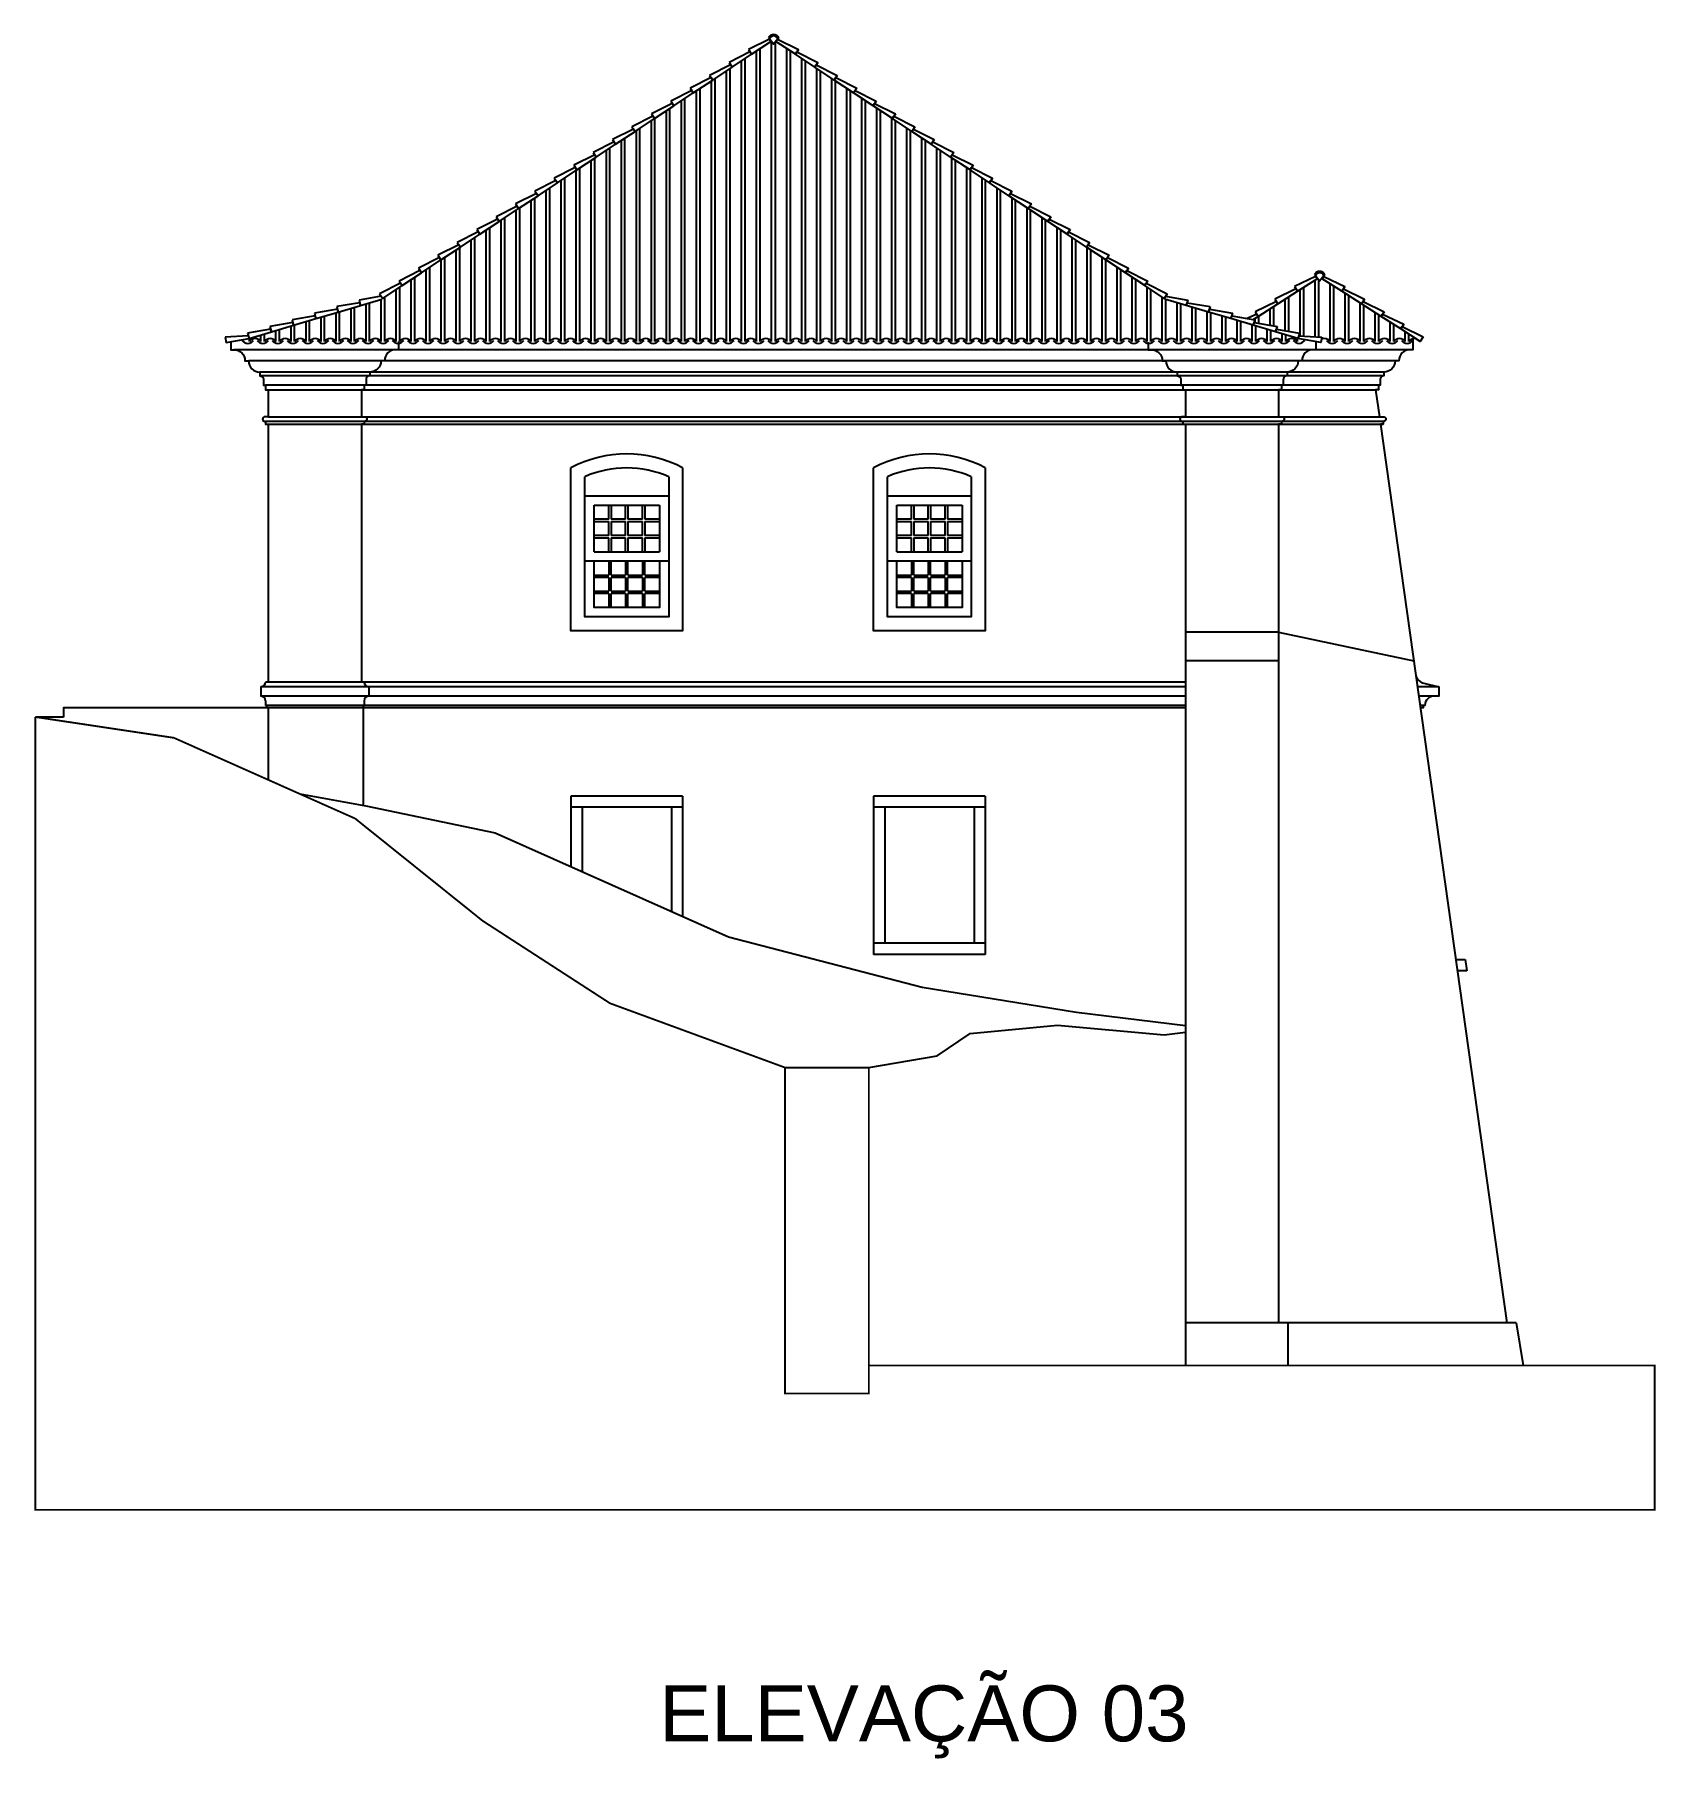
# Model space of a CAD drawing. Extents: x -6493 to 6606, y -1422 to 11651.
# Drawn here: x 4763 to 6504, y -1422 to 429 of the extents above; entities that cross this region are included whole.
import ezdxf

# ---------------------------------------------------------------- set-up
doc = ezdxf.new("R2010")
doc.units = 0
doc.layers.add('PAREDE', color=7, linetype='CONTINUOUS')
doc.layers.add('PAREDE_FINA', color=7, linetype='CONTINUOUS')
doc.styles.add('TEXTO', font='ARIAL.TTF')

msp = doc.modelspace()

# ---------------------------------------------------------------- linework, layer by layer
at = {"layer": 'PAREDE', "const_width": 2}
for points in [[(5659.08, -1000.3), (6502.77, -1000.3), (6502.77, -1155.3), (5014.08, -1155.3), (4764.08, -1155.3), (4764.08, -303.8)], [(5569.08, -680.3), (5569.08, -1030.3), (5659.08, -1030.3), (5659.08, -680.3), (5569.08, -680.3), (5381.08, -611.25), (5244.25, -522.64), (5107.42, -412.84), (4912.77, -326.15), (4764.08, -303.8)]]:
    msp.add_lwpolyline(points, dxfattribs=at)
at = {"layer": 'PAREDE_FINA'}
for points in [[(5508.89, 399.11), (5512.2, 394.11), (5533.04, 407.91), (5531.39, 410.41), (5508.89, 399.11)], [(5529.73, 412.92), (5533.04, 407.91), (5553.89, 421.72), (5552.23, 424.22), (5529.73, 412.92)], [(5538.39, 99.45), (5538.39, 411.45)], [(5542.24, 99.45), (5542.24, 414)], [(5551.14, 425.68), (5552.28, 424.5)], [(5561.31, 424.5), (5556.58, 418.7), (5552.28, 424.5)], [(5554.51, 99.45), (5554.51, 421.5)], [(5558.65, 99.45), (5558.65, 421.5)], [(5583.43, 412.92), (5580.11, 407.91), (5559.27, 421.72), (5560.93, 424.22), (5583.43, 412.92)], [(5562.46, 425.68), (5561.31, 424.5)], [(5570.92, 99.45), (5570.92, 414)], [(5574.77, 99.45), (5574.77, 411.45)], [(5604.27, 399.11), (5600.96, 394.11), (5580.11, 407.91), (5581.77, 410.41), (5604.27, 399.11)], [(5488.04, 385.31), (5491.36, 380.3), (5512.2, 394.11), (5510.54, 396.61), (5488.04, 385.31)], [(5506.14, 99.45), (5506.14, 390.09)], [(5509.99, 99.45), (5509.99, 392.64)], [(5522.26, 99.45), (5522.26, 400.77)], [(5526.11, 99.45), (5526.11, 403.32)], [(5587.04, 99.45), (5587.04, 403.32)], [(5590.9, 99.45), (5590.9, 400.77)], [(5625.11, 385.31), (5621.8, 380.3), (5600.96, 394.11), (5602.61, 396.61), (5625.11, 385.31)], [(5603.17, 99.45), (5603.17, 392.64)], [(5607.02, 99.45), (5607.02, 390.09)], [(5467.2, 371.5), (5470.51, 366.5), (5491.36, 380.3), (5489.7, 382.81), (5467.2, 371.5)], [(5477.74, 99.45), (5477.74, 371.29)], [(5490.01, 99.45), (5490.01, 379.41)], [(5493.86, 99.45), (5493.86, 381.96)], [(5619.29, 99.45), (5619.29, 381.96)], [(5645.96, 371.5), (5642.64, 366.5), (5621.8, 380.3), (5623.46, 382.81), (5645.96, 371.5)], [(5623.14, 99.45), (5623.14, 379.41)], [(5635.42, 99.45), (5635.42, 371.29)], [(5425.51, 343.89), (5428.83, 338.89), (5449.67, 352.7), (5448.01, 355.2), (5425.51, 343.89)], [(5446.36, 357.7), (5449.67, 352.7), (5470.51, 366.5), (5468.86, 369), (5446.36, 357.7)], [(5457.76, 99.45), (5457.76, 358.06)], [(5461.61, 99.45), (5461.61, 360.61)], [(5473.89, 99.45), (5473.89, 368.73)], [(5639.27, 99.45), (5639.27, 368.73)], [(5666.8, 357.7), (5663.49, 352.7), (5642.64, 366.5), (5644.3, 369), (5666.8, 357.7)], [(5651.54, 99.45), (5651.54, 360.61)], [(5655.39, 99.45), (5655.39, 358.06)], [(5687.64, 343.89), (5684.33, 338.89), (5663.49, 352.7), (5665.14, 355.2), (5687.64, 343.89)], [(5404.67, 330.09), (5407.98, 325.09), (5428.83, 338.89), (5427.17, 341.39), (5404.67, 330.09)], [(5425.51, 99.45), (5425.51, 336.7)], [(5429.36, 99.45), (5429.36, 339.25)], [(5441.64, 99.45), (5441.64, 347.38)], [(5445.49, 99.45), (5445.49, 349.93)], [(5667.67, 99.45), (5667.67, 349.93)], [(5671.52, 99.45), (5671.52, 347.38)], [(5683.79, 99.45), (5683.79, 339.25)], [(5708.48, 330.09), (5705.17, 325.09), (5684.33, 338.89), (5685.99, 341.39), (5708.48, 330.09)], [(5687.64, 99.45), (5687.64, 336.7)], [(5383.83, 316.29), (5387.14, 311.28), (5407.98, 325.09), (5406.33, 327.59), (5383.83, 316.29)], [(5393.26, 99.45), (5393.26, 315.34)], [(5397.12, 99.45), (5397.12, 317.89)], [(5409.39, 99.45), (5409.39, 326.02)], [(5413.24, 99.45), (5413.24, 328.57)], [(5699.92, 99.45), (5699.92, 328.57)], [(5703.77, 99.45), (5703.77, 326.02)], [(5729.33, 316.29), (5726.02, 311.28), (5705.17, 325.09), (5706.83, 327.59), (5729.33, 316.29)], [(5716.04, 99.45), (5716.04, 317.89)], [(5719.89, 99.45), (5719.89, 315.34)], [(5342.14, 288.68), (5345.45, 283.67), (5366.3, 297.48), (5364.64, 299.98), (5342.14, 288.68)], [(5362.98, 302.48), (5366.3, 297.48), (5387.14, 311.28), (5385.48, 313.78), (5362.98, 302.48)], [(5364.87, 99.45), (5364.87, 296.53)], [(5377.14, 99.45), (5377.14, 304.66)], [(5380.99, 99.45), (5380.99, 307.21)], [(5750.17, 302.48), (5746.86, 297.48), (5726.02, 311.28), (5727.67, 313.78), (5750.17, 302.48)], [(5732.16, 99.45), (5732.16, 307.21)], [(5736.02, 99.45), (5736.02, 304.66)], [(5771.01, 288.68), (5767.7, 283.67), (5746.86, 297.48), (5748.51, 299.98), (5771.01, 288.68)], [(5748.29, 99.45), (5748.29, 296.53)], [(5321.3, 274.87), (5324.61, 269.87), (5345.45, 283.67), (5343.8, 286.18), (5321.3, 274.87)], [(5344.89, 99.45), (5344.89, 283.3)], [(5348.74, 99.45), (5348.74, 285.85)], [(5361.02, 99.45), (5361.02, 293.98)], [(5752.14, 99.45), (5752.14, 293.98)], [(5764.41, 99.45), (5764.41, 285.85)], [(5791.86, 274.87), (5788.54, 269.87), (5767.7, 283.67), (5769.36, 286.18), (5791.86, 274.87)], [(5768.26, 99.45), (5768.26, 283.3)], [(5300.45, 261.07), (5303.77, 256.07), (5324.61, 269.87), (5322.95, 272.37), (5300.45, 261.07)], [(5312.64, 99.45), (5312.64, 261.94)], [(5316.49, 99.45), (5316.49, 264.49)], [(5328.77, 99.45), (5328.77, 272.62)], [(5332.62, 99.45), (5332.62, 275.17)], [(5780.54, 99.45), (5780.54, 275.17)], [(5784.39, 99.45), (5784.39, 272.62)], [(5812.7, 261.07), (5809.39, 256.07), (5788.54, 269.87), (5790.2, 272.37), (5812.7, 261.07)], [(5796.66, 99.45), (5796.66, 264.49)], [(5800.51, 99.45), (5800.51, 261.94)], [(5258.77, 233.46), (5262.08, 228.46), (5282.92, 242.26), (5281.27, 244.76), (5258.77, 233.46)], [(5279.61, 247.26), (5282.92, 242.26), (5303.77, 256.07), (5302.11, 258.57), (5279.61, 247.26)], [(5284.24, 99.45), (5284.24, 243.14)], [(5296.52, 99.45), (5296.52, 251.26)], [(5300.37, 99.45), (5300.37, 253.81)], [(5833.54, 247.26), (5830.23, 242.26), (5809.39, 256.07), (5811.04, 258.57), (5833.54, 247.26)], [(5812.79, 99.45), (5812.79, 253.81)], [(5816.64, 99.45), (5816.64, 251.26)], [(5828.91, 99.45), (5828.91, 243.14)], [(5854.39, 233.46), (5851.07, 228.46), (5830.23, 242.26), (5831.89, 244.76), (5854.39, 233.46)], [(5237.93, 219.65), (5241.24, 214.65), (5262.08, 228.46), (5260.43, 230.96), (5237.93, 219.65)], [(5264.27, 99.45), (5264.27, 229.91)], [(5268.12, 99.45), (5268.12, 232.46)], [(5280.39, 99.45), (5280.39, 240.58)], [(5832.76, 99.45), (5832.76, 240.58)], [(5845.04, 99.45), (5845.04, 232.46)], [(5848.89, 99.45), (5848.89, 229.91)], [(5875.23, 219.65), (5871.92, 214.65), (5851.07, 228.46), (5852.73, 230.96), (5875.23, 219.65)], [(5217.08, 205.85), (5220.4, 200.85), (5241.24, 214.65), (5239.58, 217.15), (5217.08, 205.85)], [(5232.02, 99.45), (5232.02, 208.55)], [(5235.87, 99.45), (5235.87, 211.1)], [(5248.14, 99.45), (5248.14, 219.23)], [(5252, 99.45), (5252, 221.78)], [(5861.16, 99.45), (5861.16, 221.78)], [(5865.01, 99.45), (5865.01, 219.23)], [(5896.07, 205.85), (5892.76, 200.85), (5871.92, 214.65), (5873.57, 217.15), (5896.07, 205.85)], [(5877.29, 99.45), (5877.29, 211.1)], [(5881.14, 99.45), (5881.14, 208.55)], [(5175.4, 178.24), (5178.71, 173.24), (5199.55, 187.04), (5197.9, 189.55), (5175.4, 178.24)], [(5196.24, 192.05), (5199.55, 187.04), (5220.4, 200.85), (5218.74, 203.35), (5196.24, 192.05)], [(5199.77, 99.45), (5199.77, 187.19)], [(5203.62, 99.45), (5203.62, 189.74)], [(5215.9, 99.45), (5215.9, 197.87)], [(5219.75, 99.45), (5219.75, 200.42)], [(5916.92, 192.05), (5913.6, 187.04), (5892.76, 200.85), (5894.42, 203.35), (5916.92, 192.05)], [(5893.41, 99.45), (5893.41, 200.42)], [(5897.26, 99.45), (5897.26, 197.87)], [(5909.53, 99.45), (5909.53, 189.74)], [(5913.39, 99.45), (5913.39, 187.19)], [(5937.76, 178.24), (5934.45, 173.24), (5913.6, 187.04), (5915.26, 189.55), (5937.76, 178.24)], [(5154.55, 164.44), (5157.87, 159.44), (5178.71, 173.24), (5177.05, 175.74), (5154.55, 164.44)], [(5171.37, 99.45), (5171.37, 168.38)], [(5183.65, 99.45), (5183.65, 176.51)], [(5187.5, 99.45), (5187.5, 179.06)], [(5925.66, 99.45), (5925.66, 179.06)], [(5929.51, 99.45), (5929.51, 176.51)], [(5958.6, 164.44), (5955.29, 159.44), (5934.45, 173.24), (5936.1, 175.74), (5958.6, 164.44)], [(5941.78, 99.45), (5941.78, 168.38)], [(6116.07, 158.47), (6119.31, 153.42), (6140.35, 166.91), (6138.73, 169.44), (6116.07, 158.47)], [(6137.49, 171.22), (6138.63, 170.05)], [(6147.67, 170.05), (6142.93, 164.25), (6138.63, 170.05)], [(6170.23, 158.47), (6166.99, 153.42), (6145.95, 166.91), (6147.57, 169.44), (6170.23, 158.47)], [(6148.81, 171.22), (6147.67, 170.05)], [(5133.71, 150.63), (5137.02, 145.63), (5157.87, 159.44), (5156.21, 161.94), (5133.71, 150.63)], [(5151.4, 99.45), (5151.4, 155.15)], [(5155.25, 99.45), (5155.25, 157.7)], [(5167.52, 99.45), (5167.52, 165.83)], [(5945.63, 99.45), (5945.63, 165.83)], [(5979.45, 150.63), (5976.13, 145.63), (5955.29, 159.44), (5956.95, 161.94), (5979.45, 150.63)], [(5957.91, 99.45), (5957.91, 157.7)], [(5961.76, 99.45), (5961.76, 155.15)], [(6095.02, 144.98), (6098.26, 139.93), (6119.31, 153.42), (6117.69, 155.94), (6095.02, 144.98)], [(6122.18, 105.54), (6122.18, 155.26)], [(6126.03, 105.33), (6126.03, 157.73)], [(6138.31, 104.67), (6138.31, 165.6)], [(6142.16, 104.47), (6142.16, 165.29)], [(6154.43, 99.45), (6154.43, 161.47)], [(6158.28, 99.45), (6158.28, 159)], [(6191.28, 144.98), (6188.04, 139.93), (6166.99, 153.42), (6168.61, 155.94), (6191.28, 144.98)], [(6170.56, 99.45), (6170.56, 151.13)], [(6174.41, 99.45), (6174.41, 148.66)], [(5063.64, 129.79), (5065.35, 124.04), (5089.32, 131.15), (5088.46, 134.03), (5063.64, 129.79)], [(5086.9, 99.45), (5086.9, 130.43)], [(5087.61, 136.9), (5089.32, 131.15), (5113.28, 138.27), (5112.43, 141.14), (5087.61, 136.9)], [(5090.75, 99.45), (5090.75, 131.58)], [(5103.02, 99.45), (5103.02, 135.22)], [(5106.87, 99.45), (5106.87, 136.37)], [(5135.39, 148.09), (5111.58, 144.02)], [(5111.58, 144.02), (5113.28, 138.27), (5136.16, 145.06)], [(5119.15, 99.45), (5119.15, 140.01)], [(5123, 99.45), (5123, 141.15)], [(5135.27, 99.45), (5135.27, 144.8)], [(5139.12, 99.45), (5139.12, 147.02)], [(5974.03, 99.45), (5974.03, 147.02)], [(6001.58, 144.02), (5999.87, 138.27), (5976.99, 145.06)], [(5977.76, 148.09), (6001.58, 144.02)], [(5977.88, 99.45), (5977.88, 144.8)], [(5990.16, 99.45), (5990.16, 141.15)], [(5994.01, 99.45), (5994.01, 140.01)], [(6025.55, 136.9), (6023.84, 131.15), (5999.87, 138.27), (6000.73, 141.14), (6025.55, 136.9)], [(6006.28, 99.45), (6006.28, 136.37)], [(6010.13, 99.45), (6010.13, 135.22)], [(6022.41, 99.45), (6022.41, 131.58)], [(6049.51, 129.79), (6047.8, 124.04), (6023.84, 131.15), (6024.69, 134.03), (6049.51, 129.79)], [(6026.26, 99.45), (6026.26, 130.43)], [(6073.97, 131.48), (6077.21, 126.43), (6098.26, 139.93), (6096.64, 142.45), (6073.97, 131.48)], [(6089.93, 116.84), (6089.93, 134.59)], [(6093.79, 116.18), (6093.79, 137.06)], [(6106.06, 111.06), (6106.06, 144.93)], [(6109.91, 110.41), (6109.91, 147.39)], [(6186.68, 99.45), (6186.68, 140.8)], [(6212.32, 131.48), (6209.09, 126.43), (6188.04, 139.93), (6189.66, 142.45), (6212.32, 131.48)], [(6190.53, 99.45), (6190.53, 138.33)], [(6202.81, 99.45), (6202.81, 130.46)], [(4991.75, 108.44), (4993.45, 102.69), (5017.42, 109.81), (5016.57, 112.68), (4991.75, 108.44)], [(5015.71, 115.56), (5017.42, 109.81), (5041.39, 116.92), (5040.53, 119.8), (5015.71, 115.56)], [(5022.4, 99.45), (5022.4, 111.28)], [(5026.25, 99.45), (5026.25, 112.43)], [(5038.53, 99.45), (5038.53, 116.07)], [(5039.68, 122.67), (5041.39, 116.92), (5065.35, 124.04), (5064.5, 126.91), (5039.68, 122.67)], [(5042.38, 99.45), (5042.38, 117.22)], [(5054.65, 99.45), (5054.65, 120.86)], [(5058.5, 99.45), (5058.5, 122)], [(5070.77, 99.45), (5070.77, 125.65)], [(5074.63, 99.45), (5074.63, 126.79)], [(6038.53, 99.45), (6038.53, 126.79)], [(6042.38, 99.45), (6042.38, 125.65)], [(6073.48, 122.67), (6071.77, 116.92), (6047.8, 124.04), (6048.66, 126.91), (6073.48, 122.67)], [(6054.66, 99.45), (6054.66, 122)], [(6058.51, 99.45), (6058.51, 120.86)], [(6071.8, 122.96), (6077.21, 126.43), (6075.59, 128.96), (6065.44, 124.05)], [(6070.78, 99.45), (6070.78, 117.22)], [(6097.44, 115.56), (6095.74, 109.81), (6071.77, 116.92), (6072.62, 119.8), (6097.44, 115.56)], [(6073.81, 119.59), (6073.81, 124.25)], [(6074.63, 99.45), (6074.63, 116.07)], [(6077.66, 118.94), (6077.66, 126.72)], [(6086.9, 99.45), (6086.9, 112.43)], [(6090.75, 99.45), (6090.75, 111.28)], [(6121.41, 108.44), (6119.7, 102.69), (6095.74, 109.81), (6096.59, 112.68), (6121.41, 108.44)], [(6206.66, 99.45), (6206.66, 127.99)], [(6233.37, 117.99), (6230.13, 112.94), (6209.09, 126.43), (6210.71, 128.96), (6233.37, 117.99)], [(6218.93, 99.45), (6218.93, 120.12)], [(6222.78, 99.45), (6222.78, 117.65)], [(6254.42, 104.5), (6251.18, 99.45), (6230.13, 112.94), (6231.75, 115.47), (6254.42, 104.5)], [(4992.58, 105.63), (4967.79, 104.29)], [(4967.79, 104.29), (4968.83, 98.38), (4993.45, 102.69)], [(4994, 99.45), (4994, 102.85)], [(5006.28, 99.45), (5006.28, 106.5)], [(5010.13, 99.45), (5010.13, 107.64)], [(6103.03, 99.45), (6103.03, 107.64)], [(6106.88, 99.45), (6106.88, 106.5)], [(6119.15, 99.45), (6119.15, 102.85)], [(6145.36, 104.29), (6144.33, 98.38), (6119.7, 102.69)], [(6120.57, 105.63), (6145.36, 104.29)], [(6235.06, 99.45), (6235.06, 109.79)], [(6238.91, 99.45), (6238.91, 107.32)], [(6243.15, 90.7), (4977.08, 90.7)], [(6224.15, 78.7), (4993.08, 78.7)], [(6212.15, 66.7), (5005.08, 66.7)], [(6212.15, 62.7), (5005.08, 62.7)], [(6206.15, 52.7), (5011.08, 52.7)], [(5014.08, 47.7), (6203.15, 47.7)], [(6203.15, 47.7), (6207.23, 18.7)], [(6211.85, 13.7), (5011.08, 13.7)], [(5014.08, 10.7), (6211.35, 10.7)], [(5999.08, 10.7), (5999.08, -1000.3)], [(6099.08, 10.7), (6099.08, -954.3)], [(6208.35, 10.7), (6344.08, -954.3)], [(5459.08, -36.3), (5459.08, -211.3), (5339.08, -211.3), (5339.08, -36.3)], [(5784.08, -36.3), (5784.08, -211.3), (5664.08, -211.3), (5664.08, -36.3)], [(5444.08, -45.69), (5444.08, -196.3), (5354.08, -196.3), (5354.08, -45.69)], [(5769.08, -45.69), (5769.08, -196.3), (5679.08, -196.3), (5679.08, -45.69)], [(5354.08, -66.3), (5444.08, -66.3)], [(5679.08, -66.3), (5769.08, -66.3)], [(5364.08, -76.3), (5434.08, -76.3)], [(5364.08, -126.3), (5364.08, -76.3)], [(5379.7, -91.3), (5364.08, -91.3)], [(5379.7, -91.3), (5379.7, -76.3)], [(5382.2, -76.3), (5382.2, -91.3)], [(5397.83, -91.3), (5382.2, -91.3)], [(5397.83, -91.3), (5397.83, -76.3)], [(5400.33, -76.3), (5400.33, -91.3)], [(5415.95, -91.3), (5400.33, -91.3)], [(5415.95, -91.3), (5415.95, -76.3)], [(5418.45, -76.3), (5418.45, -91.3)], [(5434.08, -91.3), (5418.45, -91.3)], [(5434.08, -76.3), (5434.08, -126.3)], [(5689.08, -126.3), (5689.08, -76.3)], [(5689.08, -76.3), (5759.08, -76.3)], [(5704.7, -91.3), (5689.08, -91.3)], [(5704.7, -91.3), (5704.7, -76.3)], [(5707.2, -76.3), (5707.2, -91.3)], [(5722.83, -91.3), (5707.2, -91.3)], [(5722.83, -91.3), (5722.83, -76.3)], [(5725.33, -76.3), (5725.33, -91.3)], [(5740.95, -91.3), (5725.33, -91.3)], [(5740.95, -91.3), (5740.95, -76.3)], [(5743.45, -76.3), (5743.45, -91.3)], [(5759.08, -91.3), (5743.45, -91.3)], [(5759.08, -76.3), (5759.08, -126.3)], [(5364.08, -93.8), (5379.7, -93.8)], [(5379.7, -108.8), (5364.08, -108.8)], [(5379.7, -108.8), (5379.7, -93.8)], [(5382.2, -93.8), (5397.83, -93.8)], [(5382.2, -93.8), (5382.2, -108.8)], [(5397.83, -108.8), (5382.2, -108.8)], [(5397.83, -108.8), (5397.83, -93.8)], [(5400.33, -93.8), (5400.33, -108.8)], [(5400.33, -93.8), (5415.95, -93.8)], [(5415.95, -108.8), (5400.33, -108.8)], [(5415.95, -108.8), (5415.95, -93.8)], [(5418.45, -93.8), (5418.45, -108.8)], [(5418.45, -93.8), (5434.08, -93.8)], [(5434.08, -108.8), (5418.45, -108.8)], [(5689.08, -93.8), (5704.7, -93.8)], [(5704.7, -108.8), (5689.08, -108.8)], [(5704.7, -108.8), (5704.7, -93.8)], [(5707.2, -93.8), (5707.2, -108.8)], [(5707.2, -93.8), (5722.83, -93.8)], [(5722.83, -108.8), (5707.2, -108.8)], [(5722.83, -108.8), (5722.83, -93.8)], [(5725.33, -93.8), (5740.95, -93.8)], [(5725.33, -93.8), (5725.33, -108.8)], [(5740.95, -108.8), (5725.33, -108.8)], [(5740.95, -108.8), (5740.95, -93.8)], [(5743.45, -93.8), (5759.08, -93.8)], [(5743.45, -93.8), (5743.45, -108.8)], [(5759.08, -108.8), (5743.45, -108.8)], [(5364.08, -111.3), (5379.7, -111.3)], [(5364.08, -126.3), (5434.08, -126.3)], [(5379.7, -126.3), (5379.7, -111.3)], [(5382.2, -111.3), (5397.83, -111.3)], [(5382.2, -111.3), (5382.2, -126.3)], [(5397.83, -126.3), (5397.83, -111.3)], [(5400.33, -111.3), (5400.33, -126.3)], [(5400.33, -111.3), (5415.95, -111.3)], [(5415.95, -126.3), (5415.95, -111.3)], [(5418.45, -111.3), (5418.45, -126.3)], [(5418.45, -111.3), (5434.08, -111.3)], [(5689.08, -111.3), (5704.7, -111.3)], [(5689.08, -126.3), (5759.08, -126.3)], [(5704.7, -126.3), (5704.7, -111.3)], [(5707.2, -111.3), (5707.2, -126.3)], [(5707.2, -111.3), (5722.83, -111.3)], [(5722.83, -126.3), (5722.83, -111.3)], [(5725.33, -111.3), (5740.95, -111.3)], [(5725.33, -111.3), (5725.33, -126.3)], [(5740.95, -126.3), (5740.95, -111.3)], [(5743.45, -111.3), (5759.08, -111.3)], [(5743.45, -111.3), (5743.45, -126.3)], [(5444.08, -136.3), (5354.08, -136.3)], [(5434.08, -136.3), (5434.08, -186.3), (5364.08, -186.3), (5364.08, -136.3)], [(5379.7, -136.3), (5379.7, -151.3)], [(5382.2, -151.3), (5382.2, -136.3)], [(5397.83, -136.3), (5397.83, -151.3)], [(5400.33, -151.3), (5400.33, -136.3)], [(5415.95, -136.3), (5415.95, -151.3)], [(5418.45, -151.3), (5418.45, -136.3)], [(5769.08, -136.3), (5679.08, -136.3)], [(5759.08, -136.3), (5759.08, -186.3), (5689.08, -186.3), (5689.08, -136.3)], [(5704.7, -136.3), (5704.7, -151.3)], [(5707.2, -151.3), (5707.2, -136.3)], [(5722.83, -136.3), (5722.83, -151.3)], [(5725.33, -151.3), (5725.33, -136.3)], [(5740.95, -136.3), (5740.95, -151.3)], [(5743.45, -151.3), (5743.45, -136.3)], [(5364.08, -151.3), (5379.7, -151.3)], [(5379.7, -153.8), (5364.08, -153.8)], [(5379.7, -153.8), (5379.7, -168.8)], [(5382.2, -151.3), (5397.83, -151.3)], [(5397.83, -153.8), (5382.2, -153.8)], [(5382.2, -168.8), (5382.2, -153.8)], [(5397.83, -153.8), (5397.83, -168.8)], [(5400.33, -151.3), (5415.95, -151.3)], [(5415.95, -153.8), (5400.33, -153.8)], [(5400.33, -168.8), (5400.33, -153.8)], [(5415.95, -153.8), (5415.95, -168.8)], [(5418.45, -151.3), (5434.08, -151.3)], [(5434.08, -153.8), (5418.45, -153.8)], [(5418.45, -168.8), (5418.45, -153.8)], [(5689.08, -151.3), (5704.7, -151.3)], [(5704.7, -153.8), (5689.08, -153.8)], [(5704.7, -153.8), (5704.7, -168.8)], [(5707.2, -151.3), (5722.83, -151.3)], [(5707.2, -168.8), (5707.2, -153.8)], [(5722.83, -153.8), (5707.2, -153.8)], [(5722.83, -153.8), (5722.83, -168.8)], [(5725.33, -151.3), (5740.95, -151.3)], [(5725.33, -168.8), (5725.33, -153.8)], [(5740.95, -153.8), (5725.33, -153.8)], [(5740.95, -153.8), (5740.95, -168.8)], [(5743.45, -151.3), (5759.08, -151.3)], [(5743.45, -168.8), (5743.45, -153.8)], [(5759.08, -153.8), (5743.45, -153.8)], [(5364.08, -168.8), (5379.7, -168.8)], [(5379.7, -171.3), (5364.08, -171.3)], [(5379.7, -171.3), (5379.7, -186.3)], [(5382.2, -168.8), (5397.83, -168.8)], [(5382.2, -186.3), (5382.2, -171.3)], [(5397.83, -171.3), (5382.2, -171.3)], [(5397.83, -171.3), (5397.83, -186.3)], [(5400.33, -168.8), (5415.95, -168.8)], [(5400.33, -186.3), (5400.33, -171.3)], [(5415.95, -171.3), (5400.33, -171.3)], [(5415.95, -171.3), (5415.95, -186.3)], [(5418.45, -168.8), (5434.08, -168.8)], [(5418.45, -186.3), (5418.45, -171.3)], [(5434.08, -171.3), (5418.45, -171.3)], [(5689.08, -168.8), (5704.7, -168.8)], [(5704.7, -171.3), (5689.08, -171.3)], [(5704.7, -171.3), (5704.7, -186.3)], [(5707.2, -168.8), (5722.83, -168.8)], [(5722.83, -171.3), (5707.2, -171.3)], [(5707.2, -186.3), (5707.2, -171.3)], [(5722.83, -171.3), (5722.83, -186.3)], [(5725.33, -168.8), (5740.95, -168.8)], [(5740.95, -171.3), (5725.33, -171.3)], [(5725.33, -186.3), (5725.33, -171.3)], [(5740.95, -171.3), (5740.95, -186.3)], [(5743.45, -168.8), (5759.08, -168.8)], [(5759.08, -171.3), (5743.45, -171.3)], [(5743.45, -186.3), (5743.45, -171.3)], [(6099.08, -212.66), (5999.08, -212.66)], [(6099.08, -212.66), (6244.08, -243.3)], [(6099.08, -243.3), (5999.08, -243.3)], [(5999.08, -271.3), (5006.08, -271.3)], [(5006.08, -271.3), (5006.08, -281.3)], [(5999.08, -266.3), (5011.08, -266.3)], [(5122.08, -271.3), (5122.08, -281.3)], [(6271.18, -271.3), (6248.02, -271.3)], [(5014.08, -293.8), (4794.08, -293.8), (4794.08, -303.8)], [(5999.08, -281.3), (5006.08, -281.3)], [(5011.08, -286.3), (5011.08, -291.3)], [(5999.08, -291.3), (5011.08, -291.3)], [(5012.08, -291.3), (5012.08, -293.8)], [(5999.08, -293.8), (5012.08, -293.8)], [(5014.08, -293.8), (5014.08, -371.27)], [(5116.08, -291.3), (5116.08, -293.8)], [(5116.08, -293.8), (5116.08, -398.82)], [(5117.08, -286.3), (5117.08, -291.3)], [(6271.18, -281.3), (6249.42, -281.3)], [(6254.18, -291.3), (6250.83, -291.3)], [(4794.08, -303.8), (4764.08, -303.8)], [(5048, -386.37), (5118.98, -399.35), (5257.74, -428.25), (5508.27, -539.98), (5716.41, -593.92), (5882.15, -620.88), (5999.08, -634.97)], [(5459.08, -388.8), (5339.08, -388.8)], [(5339.08, -388.8), (5339.08, -464.52)], [(5459.08, -388.8), (5459.08, -518.04)], [(5784.08, -388.8), (5664.08, -388.8)], [(5664.08, -388.8), (5664.08, -558.8)], [(5784.08, -388.8), (5784.08, -558.8)], [(5459.08, -400.8), (5339.08, -400.8)], [(5351.08, -400.8), (5351.08, -469.87)], [(5447.08, -400.8), (5447.08, -512.69)], [(5784.08, -400.8), (5664.08, -400.8)], [(5676.08, -400.8), (5676.08, -546.8)], [(5772.08, -400.8), (5772.08, -546.8)], [(5784.08, -546.8), (5664.08, -546.8)], [(5784.08, -558.8), (5664.08, -558.8)], [(6289.23, -564.3), (6299.32, -564.3)], [(6299.32, -564.3), (6301.01, -576.3)], [(6301.01, -576.3), (6290.91, -576.3)], [(5659.08, -680.3), (5732.33, -667.52), (5767.75, -643.64), (5861.67, -634.58), (5976.19, -645.29), (5999.08, -642.43)], [(6354.08, -954.3), (5999.08, -954.3)], [(6109.08, -954.3), (6109.08, -1000.3)], [(6354.08, -954.3), (6361.5, -1000.3)]]:
    msp.add_lwpolyline(points, dxfattribs=at)
for points in [[(4974.08, 99.3), (4974.08, 90.7), (4977.08, 90.7, -0.4142136), (4989.08, 78.7), (4993.08, 78.7, 0.4142136), (5005.08, 66.7), (5005.08, 62.7, -0.4142136), (5009.08, 58.7), (5009.08, 52.7), (5011.08, 52.7), (5011.08, 47.7), (5014.08, 47.7), (5014.08, 18.7), (5010.58, 18.7, 1), (5010.58, 13.7), (5011.08, 13.7), (5011.08, 10.7), (5014.08, 10.7), (5014.08, -266.3)], [(5154.08, 99.3), (5154.08, 90.7), (5151.08, 90.7, 0.4142136), (5139.08, 78.7), (5135.08, 78.7, -0.4142136), (5123.08, 66.7), (5123.08, 62.7, 0.4142136), (5119.08, 58.7), (5119.08, 52.7), (5117.08, 52.7), (5117.08, 47.7), (5114.08, 47.7), (5114.08, 18.7), (5117.58, 18.7, -1), (5117.58, 13.7), (5117.08, 13.7), (5117.08, 10.7), (5114.08, 10.7), (5114.08, -266.3)], [(5959.08, 98.7), (5959.08, 90.7), (5962.08, 90.7, -0.4142136), (5974.08, 78.7), (5978.08, 78.7, 0.4142136), (5990.08, 66.7), (5990.08, 62.7, -0.4142136), (5994.08, 58.7), (5994.08, 52.7), (5996.08, 52.7), (5996.08, 47.7), (5999.08, 47.7), (5999.08, 18.7), (5995.58, 18.7, 1), (5995.58, 13.7), (5996.08, 13.7), (5996.08, 10.7), (5999.08, 10.7)], [(6139.08, 98.7), (6139.08, 90.7), (6136.08, 90.7, 0.4142136), (6124.08, 78.7), (6120.08, 78.7, -0.4142136), (6108.08, 66.7), (6108.08, 62.7, 0.4142136), (6104.08, 58.7), (6104.08, 52.7), (6102.08, 52.7), (6102.08, 47.7), (6099.08, 47.7), (6099.08, 18.7), (6102.58, 18.7, -1), (6102.58, 13.7), (6102.08, 13.7), (6102.08, 10.7), (6099.08, 10.7)], [(6243.15, 102.39), (6243.15, 90.7), (6240.15, 90.7, 0.4142136), (6228.15, 78.7), (6224.15, 78.7, -0.4142136), (6212.15, 66.7), (6212.15, 62.7, 0.4142136), (6208.15, 58.7), (6208.15, 52.7), (6206.15, 52.7), (6206.15, 47.7), (6203.15, 47.7)], [(5014.08, 18.7), (6211.85, 18.7, -1), (6211.85, 13.7), (6211.35, 13.7), (6211.35, 10.7), (6208.35, 10.7)], [(6253.71, -266.93), (6271.18, -271.3), (6271.18, -281.3), (6266.18, -281.3, 0.4142136), (6256.18, -291.3), (6254.18, -291.3), (6254.18, -293.8), (6251.18, -293.8)]]:
    msp.add_lwpolyline(points, format="xyb", dxfattribs=at)
for centre, radius, start, end in [((5556.8, 422.87), 6.32, 26.41268, 153.58732), ((5556.8, 422.87), 4.8, 19.86114, 160.13886), ((6143.15, 168.41), 6.32, 26.41268, 153.58732), ((6143.15, 168.41), 4.8, 19.86114, 160.13886), ((4992.22, 104.98), 7.5, 215.09066, 324.90934), ((5000.14, 95.14), 7.5, 35.09066, 144.90934), ((5008.34, 104.98), 7.5, 215.09066, 324.90934), ((5016.26, 95.14), 7.5, 35.09066, 144.90934), ((5024.47, 104.98), 7.5, 215.09066, 324.90934), ((5032.39, 95.14), 7.5, 35.09066, 144.90934), ((5040.59, 104.98), 7.5, 215.09066, 324.90934), ((5048.51, 95.14), 7.5, 35.09066, 144.90934), ((5056.72, 104.98), 7.5, 215.09066, 324.90934), ((5064.64, 95.14), 7.5, 35.09066, 144.90934), ((5072.84, 104.98), 7.5, 215.09066, 324.90934), ((5080.76, 95.14), 7.5, 35.09066, 144.90934), ((5088.97, 104.98), 7.5, 215.09066, 324.90934), ((5096.89, 95.14), 7.5, 35.09066, 144.90934), ((5105.09, 104.98), 7.5, 215.09066, 324.90934), ((5113.01, 95.14), 7.5, 35.09066, 144.90934), ((5121.22, 104.98), 7.5, 215.09066, 324.90934), ((5129.14, 95.14), 7.5, 35.09066, 144.90934), ((5137.34, 104.98), 7.5, 215.09066, 324.90934), ((5145.26, 95.14), 7.5, 35.09066, 144.90934), ((5153.47, 104.98), 7.5, 215.09066, 324.90934), ((5161.38, 95.14), 7.5, 35.09066, 144.90934), ((5169.59, 104.98), 7.5, 215.09066, 324.90934), ((5177.51, 95.14), 7.5, 35.09066, 144.90934), ((5185.71, 104.98), 7.5, 215.09066, 324.90934), ((5193.63, 95.14), 7.5, 35.09066, 144.90934), ((5201.84, 104.98), 7.5, 215.09066, 324.90934), ((5209.76, 95.14), 7.5, 35.09066, 144.90934), ((5217.96, 104.98), 7.5, 215.09066, 324.90934), ((5225.88, 95.14), 7.5, 35.09066, 144.90934), ((5234.09, 104.98), 7.5, 215.09066, 324.90934), ((5242.01, 95.14), 7.5, 35.09066, 144.90934), ((5250.21, 104.98), 7.5, 215.09066, 324.90934), ((5258.13, 95.14), 7.5, 35.09066, 144.90934), ((5266.34, 104.98), 7.5, 215.09066, 324.90934), ((5274.26, 95.14), 7.5, 35.09066, 144.90934), ((5282.46, 104.98), 7.5, 215.09066, 324.90934), ((5290.38, 95.14), 7.5, 35.09066, 144.90934), ((5298.59, 104.98), 7.5, 215.09066, 324.90934), ((5306.51, 95.14), 7.5, 35.09066, 144.90934), ((5314.71, 104.98), 7.5, 215.09066, 324.90934), ((5322.63, 95.14), 7.5, 35.09066, 144.90934), ((5330.83, 104.98), 7.5, 215.09066, 324.90934), ((5338.75, 95.14), 7.5, 35.09066, 144.90934), ((5346.96, 104.98), 7.5, 215.09066, 324.90934), ((5354.88, 95.14), 7.5, 35.09066, 144.90934), ((5363.08, 104.98), 7.5, 215.09066, 324.90934), ((5371, 95.14), 7.5, 35.09066, 144.90934), ((5379.21, 104.98), 7.5, 215.09066, 324.90934), ((5387.13, 95.14), 7.5, 35.09066, 144.90934), ((5395.33, 104.98), 7.5, 215.09066, 324.90934), ((5403.25, 95.14), 7.5, 35.09066, 144.90934), ((5411.46, 104.98), 7.5, 215.09066, 324.90934), ((5419.38, 95.14), 7.5, 35.09066, 144.90934), ((5427.58, 104.98), 7.5, 215.09066, 324.90934), ((5435.5, 95.14), 7.5, 35.09066, 144.90934), ((5443.71, 104.98), 7.5, 215.09066, 324.90934), ((5451.63, 95.14), 7.5, 35.09066, 144.90934), ((5459.83, 104.98), 7.5, 215.09066, 324.90934), ((5467.75, 95.14), 7.5, 35.09066, 144.90934), ((5475.96, 104.98), 7.5, 215.09066, 324.90934), ((5483.88, 95.14), 7.5, 35.09066, 144.90934), ((5492.08, 104.98), 7.5, 215.09066, 324.90934), ((5500, 95.14), 7.5, 35.09066, 144.90934), ((5508.2, 104.98), 7.5, 215.09066, 324.90934), ((5516.12, 95.14), 7.5, 35.09066, 144.90934), ((5524.33, 104.98), 7.5, 215.09066, 324.90934), ((5532.25, 95.14), 7.5, 35.09066, 144.90934), ((5540.45, 104.98), 7.5, 215.09066, 324.90934), ((5548.37, 95.14), 7.5, 35.09066, 144.90934), ((5556.58, 104.98), 7.5, 215.09066, 270), ((5556.58, 104.98), 7.5, 270, 324.90934), ((5564.78, 95.14), 7.5, 35.09066, 144.90934), ((5572.7, 104.98), 7.5, 215.09066, 324.90934), ((5580.91, 95.14), 7.5, 35.09066, 144.90934), ((5588.83, 104.98), 7.5, 215.09066, 324.90934), ((5597.03, 95.14), 7.5, 35.09066, 144.90934), ((5604.95, 104.98), 7.5, 215.09066, 324.90934), ((5613.16, 95.14), 7.5, 35.09066, 144.90934), ((5621.08, 104.98), 7.5, 215.09066, 324.90934), ((5629.28, 95.14), 7.5, 35.09066, 144.90934), ((5637.2, 104.98), 7.5, 215.09066, 324.90934), ((5645.41, 95.14), 7.5, 35.09066, 144.90934), ((5653.33, 104.98), 7.5, 215.09066, 324.90934), ((5661.53, 95.14), 7.5, 35.09066, 144.90934), ((5669.45, 104.98), 7.5, 215.09066, 324.90934), ((5677.65, 95.14), 7.5, 35.09066, 144.90934), ((5685.57, 104.98), 7.5, 215.09066, 324.90934), ((5693.78, 95.14), 7.5, 35.09066, 144.90934), ((5701.7, 104.98), 7.5, 215.09066, 324.90934), ((5709.9, 95.14), 7.5, 35.09066, 144.90934), ((5717.82, 104.98), 7.5, 215.09066, 324.90934), ((5726.03, 95.14), 7.5, 35.09066, 144.90934), ((5733.95, 104.98), 7.5, 215.09066, 324.90934), ((5742.15, 95.14), 7.5, 35.09066, 144.90934), ((5750.07, 104.98), 7.5, 215.09066, 324.90934), ((5758.28, 95.14), 7.5, 35.09066, 144.90934), ((5766.2, 104.98), 7.5, 215.09066, 324.90934), ((5774.4, 95.14), 7.5, 35.09066, 144.90934), ((5782.32, 104.98), 7.5, 215.09066, 324.90934), ((5790.53, 95.14), 7.5, 35.09066, 144.90934), ((5798.45, 104.98), 7.5, 215.09066, 324.90934), ((5806.65, 95.14), 7.5, 35.09066, 144.90934), ((5814.57, 104.98), 7.5, 215.09066, 324.90934), ((5822.78, 95.14), 7.5, 35.09066, 144.90934), ((5830.69, 104.98), 7.5, 215.09066, 324.90934), ((5838.9, 95.14), 7.5, 35.09066, 144.90934), ((5846.82, 104.98), 7.5, 215.09066, 324.90934), ((5855.02, 95.14), 7.5, 35.09066, 144.90934), ((5862.94, 104.98), 7.5, 215.09066, 324.90934), ((5871.15, 95.14), 7.5, 35.09066, 144.90934), ((5879.07, 104.98), 7.5, 215.09066, 324.90934), ((5887.27, 95.14), 7.5, 35.09066, 144.90934), ((5895.19, 104.98), 7.5, 215.09066, 324.90934), ((5903.4, 95.14), 7.5, 35.09066, 144.90934), ((5911.32, 104.98), 7.5, 215.09066, 324.90934), ((5919.52, 95.14), 7.5, 35.09066, 144.90934), ((5927.44, 104.98), 7.5, 215.09066, 324.90934), ((5935.65, 95.14), 7.5, 35.09066, 144.90934), ((5943.57, 104.98), 7.5, 215.09066, 324.90934), ((5951.77, 95.14), 7.5, 35.09066, 144.90934), ((5959.69, 104.98), 7.5, 215.09066, 324.90934), ((5967.9, 95.14), 7.5, 35.09066, 144.90934), ((5975.82, 104.98), 7.5, 215.09066, 324.90934), ((5984.02, 95.14), 7.5, 35.09066, 144.90934), ((5991.94, 104.98), 7.5, 215.09066, 324.90934), ((6000.14, 95.14), 7.5, 35.09066, 144.90934), ((6008.06, 104.98), 7.5, 215.09066, 324.90934), ((6016.27, 95.14), 7.5, 35.09066, 144.90934), ((6024.19, 104.98), 7.5, 215.09066, 324.90934), ((6032.39, 95.14), 7.5, 35.09066, 144.90934), ((6040.31, 104.98), 7.5, 215.09066, 324.90934), ((6048.52, 95.14), 7.5, 35.09066, 144.90934), ((6056.44, 104.98), 7.5, 215.09066, 324.90934), ((6064.64, 95.14), 7.5, 35.09066, 144.90934), ((6072.56, 104.98), 7.5, 215.09066, 324.90934), ((6080.77, 95.14), 7.5, 35.09066, 144.90934), ((6088.69, 104.98), 7.5, 215.09066, 324.90934), ((6096.89, 95.14), 7.5, 35.09066, 144.90934), ((6104.81, 104.98), 7.5, 215.09066, 324.90934), ((6113.02, 95.14), 7.5, 35.09066, 144.90934), ((6120.94, 104.98), 7.5, 215.09066, 324.90934), ((6148.3, 95.14), 7.5, 35.09066, 116.64034), ((6156.5, 104.98), 7.5, 215.09066, 324.90934), ((6164.42, 95.14), 7.5, 35.09066, 144.90934), ((6172.62, 104.98), 7.5, 215.09066, 324.90934), ((6180.54, 95.14), 7.5, 35.09066, 144.90934), ((6188.75, 104.98), 7.5, 215.09066, 324.90934), ((6196.67, 95.14), 7.5, 35.09066, 144.90934), ((6204.87, 104.98), 7.5, 215.09066, 324.90934), ((6212.79, 95.14), 7.5, 35.09066, 144.90934), ((6221, 104.98), 7.5, 215.09066, 324.90934), ((6228.92, 95.14), 7.5, 35.09066, 144.90934), ((6237.12, 104.98), 7.5, 215.09066, 324.90934), ((6245.04, 95.14), 7.5, 79.58401, 144.90934), ((5399.08, -148.8), 127.5, 61.92751, 118.07249), ((5399.08, -148.8), 112.5, 66.42182, 113.57818), ((5724.08, -148.8), 127.5, 61.92751, 118.07249), ((5724.08, -148.8), 112.5, 66.42182, 113.57818), ((6256.14, -257.23), 10, 188.00596, 255.96376), ((5006.08, -266.3), 5, 270, 0), ((5122.08, -266.3), 5, 180, 270), ((5006.08, -286.3), 5, 0, 90), ((5122.08, -286.3), 5, 90, 180)]:
    msp.add_arc(centre, radius, start, end, dxfattribs=at)

# ---------------------------------------------------------------- texts
at = {"layer": 'PAREDE_FINA', "style": 'TEXTO'}
msp.add_text('ELEVAÇÃO 03', height=60, dxfattribs=at).set_placement((5433.99, -1403.83))

doc.saveas('drawing.dxf')
